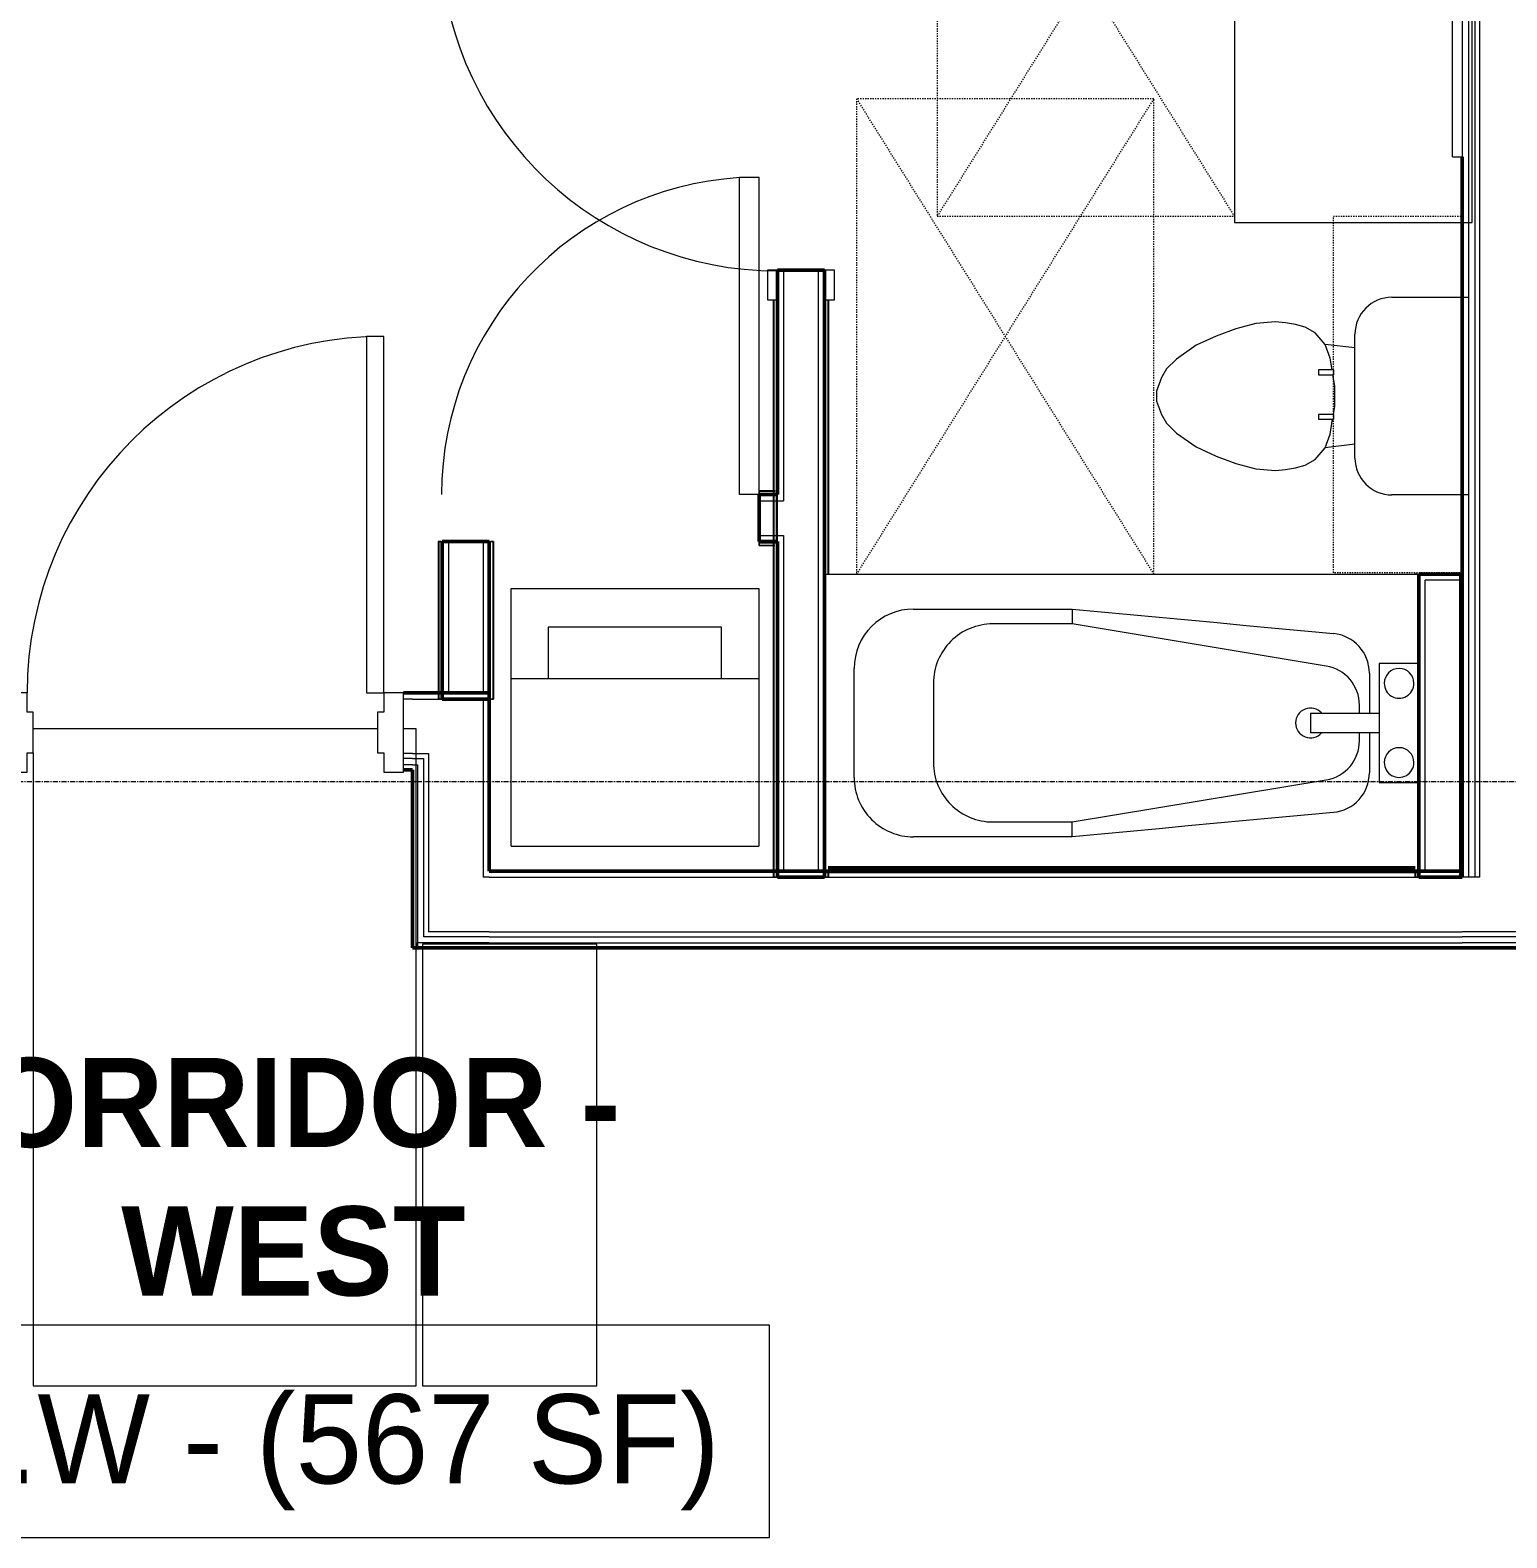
# Model space of a CAD drawing. Header units: inches. Extents: x -4235 to -464, y 9706 to 12425.
# Drawn here: x -3065.1 to -2916.1, y 10390.8 to 10543.1 of the extents above; entities that cross this region are included whole.
import ezdxf

# ---------------------------------------------------------------- set-up
doc = ezdxf.new("R2010")
doc.units = ezdxf.units.IN
doc.header["$MEASUREMENT"] = 0
doc.linetypes.add('Dash', pattern=[0.25, 0.125, -0.125])
doc.linetypes.add('Grid Line 1_2_', pattern=[0.875, 0.5, -0.125, 0.125, -0.125])
for name, color, linetype, lineweight in [('0-1', 7, 'Continuous', 5), ('0-2', 10, 'Continuous', 9), ('0-3', 7, 'Continuous', 9), ('A-AREA-IDEN', 2, 'Continuous', 9), ('A-DOOR-1', 7, 'Continuous', 9), ('A-DOOR-2', 90, 'Continuous', 20), ('A-DOOR-FRAM-1', 90, 'Continuous', 20), ('A-FLOR-1', 10, 'Continuous', 9), ('A-FLOR-2', 254, 'Continuous', 9), ('A-FLOR-3', 7, 'Continuous', 9), ('A-GENM-HDLN-1', 7, 'Dash', 9), ('A-WALL-1', 250, 'Continuous', 50), ('A-WALL-2', 50, 'Continuous', 13), ('A-WALL-3', 10, 'Continuous', 9), ('A-WALL-4', 254, 'Continuous', 9), ('A-WALL-5', 7, 'Continuous', 9), ('I-WALL-1', 250, 'Continuous', 50), ('I-WALL-2', 10, 'Continuous', 9), ('I-WALL-3', 254, 'Continuous', 9), ('P-SANR-FIXT-1', 7, 'Continuous', 9), ('P-SANR-FIXT-2', 254, 'Continuous', 9), ('P-SANR-FIXT-4', 10, 'Continuous', 9), ('Q-CASE-1', 254, 'Continuous', 9), ('Q-CASE-2', 7, 'Continuous', 9), ('Q-CASE-3', 10, 'Continuous', 9), ('Q-CASE-4', 7, 'Dash', 9), ('S-GRID-1', 1, 'Grid Line 1_2_', 9)]:
    doc.layers.add(name, color=color, linetype=linetype, lineweight=lineweight)
doc.styles.add('Century Gothic', font='ufonts.com_century-gothic.ttf', dxfattribs={"height": 9})
doc.styles.add('Century Gothic_B', font='GOTHICB.TTF', dxfattribs={"height": 9})

# ---------------------------------------------------------------- blocks, each defined once
blk = doc.blocks.new('Basic Wall _ INT - W4BØF - _5_8 GYP - 2X4 WOOD_BATT_ - 5_8 GYP_ - ___-2682878-BACKGROUND - 1ST FLOOR')
at = {"layer": 'A-WALL-3'}
for p, q in [((-2990.05, 10614.61), (-2990.11, 10614.55)), ((-2989.9, 10614.76), (-2990.05, 10614.61)), ((-2989.84, 10614.82), (-2989.9, 10614.76)), ((-2989.7, 10614.96), (-2989.72, 10614.94)), ((-2990.05, 10591.38), (-2990.05, 10591.26)), ((-2990.05, 10591.26), (-2990.05, 10591.17)), ((-2990.05, 10591.17), (-2990.05, 10591.11)), ((-2990.05, 10590.96), (-2990.05, 10590.34)), ((-2990.05, 10590.32), (-2990.05, 10586.21)), ((-2989.7, 10586.21), (-2989.7, 10590.96)), ((-2990.05, 10586.07), (-2990.05, 10586.01)), ((-2990.05, 10586.01), (-2990.05, 10585.92)), ((-2990.05, 10585.92), (-2990.05, 10585.8)), ((-2990.05, 10562.63), (-2990.05, 10562.52)), ((-2990.05, 10562.51), (-2990.05, 10562.43)), ((-2990.05, 10562.42), (-2990.05, 10562.36)), ((-2990.05, 10562.21), (-2990.05, 10557.46)), ((-2989.7, 10557.46), (-2989.7, 10562.21)), ((-2990.05, 10557.32), (-2990.05, 10557.27)), ((-2990.05, 10557.26), (-2990.05, 10557.18)), ((-2990.05, 10557.17), (-2990.05, 10557.06)), ((-2989.7, 10515.84), (-2989.7, 10518.84)), ((-2990.05, 10496.6), (-2990.05, 10496.51)), ((-2990.05, 10496.48), (-2990.05, 10496.41)), ((-2990.05, 10496.39), (-2990.05, 10496.35)), ((-2990.05, 10496.19), (-2990.05, 10491.44)), ((-2989.7, 10491.44), (-2989.7, 10496.19)), ((-2990.05, 10491.29), (-2990.05, 10491.25)), ((-2990.05, 10491.24), (-2990.05, 10491.16)), ((-2990.05, 10491.15), (-2990.05, 10491.05)), ((-2989.9, 10457.54), (-2990.11, 10457.54)), ((-2990.11, 10457.54), (-2990.05, 10457.54)), ((-2990.05, 10458.16), (-2990.05, 10457.54)), ((-2990.05, 10457.54), (-2989.9, 10457.54)), ((-2989.82, 10457.54), (-2989.9, 10457.54)), ((-2989.9, 10457.54), (-2989.84, 10457.54)), ((-2989.82, 10457.54), (-2989.82, 10457.54)), ((-2989.78, 10457.54), (-2989.82, 10457.54)), ((-2989.74, 10457.54), (-2989.78, 10457.54)), ((-2989.7, 10457.54), (-2989.74, 10457.54)), ((-2989.72, 10457.54), (-2989.7, 10457.54)), ((-2989.7, 10457.54), (-2989.7, 10458.16))]:
    blk.add_line(p, q, dxfattribs=at)
at = {"layer": 'A-WALL-4'}
for p, q in [((-2990.05, 10614.61), (-2990.05, 10591.38)), ((-2989.7, 10590.96), (-2989.7, 10614.96)), ((-2990.11, 10591.38), (-2990.11, 10591.26)), ((-2990.11, 10591.26), (-2990.11, 10591.17)), ((-2990.11, 10591.17), (-2990.11, 10591.11)), ((-2990.11, 10590.96), (-2990.11, 10590.34)), ((-2990.11, 10590.31), (-2990.11, 10586.21)), ((-2989.82, 10590.96), (-2989.82, 10590.34)), ((-2989.82, 10590.33), (-2989.82, 10586.21)), ((-2990.11, 10586.07), (-2990.11, 10586.01)), ((-2990.11, 10586.01), (-2990.11, 10585.92)), ((-2990.11, 10585.92), (-2990.11, 10585.8)), ((-2990.05, 10585.8), (-2990.05, 10562.63)), ((-2989.7, 10562.21), (-2989.7, 10586.21)), ((-2990.11, 10562.63), (-2990.11, 10562.52)), ((-2990.11, 10562.51), (-2990.11, 10562.43)), ((-2990.11, 10562.42), (-2990.11, 10562.37)), ((-2990.11, 10562.21), (-2990.11, 10557.46)), ((-2989.82, 10562.21), (-2989.82, 10561.61)), ((-2989.82, 10561.59), (-2989.82, 10558.09)), ((-2989.82, 10558.07), (-2989.82, 10557.46)), ((-2990.11, 10557.32), (-2990.11, 10557.27)), ((-2990.11, 10557.26), (-2990.11, 10557.18)), ((-2990.11, 10557.17), (-2990.11, 10557.06)), ((-2990.05, 10557.05), (-2990.05, 10555.84)), ((-2989.7, 10555.84), (-2989.7, 10557.46)), ((-2990.05, 10515.84), (-2990.05, 10496.6)), ((-2989.7, 10496.19), (-2989.7, 10515.84)), ((-2990.11, 10496.6), (-2990.11, 10496.51)), ((-2990.11, 10496.48), (-2990.11, 10496.41)), ((-2990.11, 10496.39), (-2990.11, 10496.35)), ((-2990.11, 10496.19), (-2990.11, 10491.44)), ((-2989.82, 10496.19), (-2989.82, 10491.44)), ((-2990.11, 10491.29), (-2990.11, 10491.25)), ((-2990.11, 10491.24), (-2990.11, 10491.17)), ((-2990.11, 10491.15), (-2990.11, 10491.05)), ((-2990.05, 10491.03), (-2990.05, 10458.16)), ((-2989.7, 10458.16), (-2989.7, 10491.44)), ((-2990.11, 10458.16), (-2990.11, 10457.54)), ((-2989.82, 10458.16), (-2989.82, 10457.54))]:
    blk.add_line(p, q, dxfattribs=at)
at = {"layer": 'A-WALL-5'}
for p, q in [((-2990.11, 10614.55), (-2990.11, 10591.38)), ((-2989.82, 10614.84), (-2989.82, 10590.96)), ((-2990.11, 10585.8), (-2990.11, 10562.63)), ((-2989.82, 10586.21), (-2989.82, 10562.21)), ((-2990.11, 10557.05), (-2990.11, 10555.84)), ((-2989.82, 10557.46), (-2989.82, 10555.84)), ((-2990.11, 10515.84), (-2990.11, 10496.6)), ((-2989.82, 10515.84), (-2989.82, 10496.19)), ((-2990.11, 10491.03), (-2990.11, 10458.16)), ((-2989.82, 10491.44), (-2989.82, 10458.16))]:
    blk.add_line(p, q, dxfattribs=at)
at = {"layer": 'A-WALL-5', "flags": 128}
for points in [[(-2990.11, 10614.55), (-2989.99, 10614.67), (-2989.9, 10614.76), (-2989.84, 10614.82), (-2989.82, 10614.84)], [(-2989.82, 10614.84), (-2989.82, 10614.84), (-2989.81, 10614.85), (-2989.8, 10614.86), (-2989.78, 10614.88), (-2989.76, 10614.9), (-2989.74, 10614.92)]]:
    blk.add_lwpolyline(points, dxfattribs=at)
blk = doc.blocks.new('Basic Wall _ INT - W4BØF - _5_8 GYP - 2X4 WOOD_BATT_ - 5_8 GYP_ - ___-2682877-BACKGROUND - 1ST FLOOR')
at = {"layer": 'A-WALL-3'}
for p, q in [((-2984.54, 10620.13), (-2984.6, 10620.07)), ((-2984.92, 10619.74), (-2984.95, 10619.71)), ((-2984.75, 10619.92), (-2984.81, 10619.85)), ((-2984.6, 10620.07), (-2984.74, 10619.92)), ((-2984.95, 10586.54), (-2984.95, 10591.29)), ((-2984.6, 10591.7), (-2984.6, 10591.58)), ((-2984.6, 10591.58), (-2984.6, 10591.49)), ((-2984.6, 10591.49), (-2984.6, 10591.43)), ((-2984.6, 10591.25), (-2984.6, 10586.58)), ((-2984.6, 10586.39), (-2984.6, 10586.34)), ((-2984.6, 10586.33), (-2984.6, 10586.25)), ((-2984.6, 10586.24), (-2984.6, 10586.13)), ((-2984.95, 10552.84), (-2984.95, 10555.84)), ((-2984.95, 10515.84), (-2984.95, 10518.84)), ((-2984.95, 10457.54), (-2984.95, 10458.13)), ((-2984.95, 10457.54), (-2984.92, 10457.54)), ((-2984.91, 10457.54), (-2984.95, 10457.54)), ((-2984.85, 10457.54), (-2984.91, 10457.54)), ((-2984.83, 10457.54), (-2984.85, 10457.54)), ((-2984.82, 10457.54), (-2984.83, 10457.54)), ((-2984.8, 10457.54), (-2984.82, 10457.54)), ((-2984.81, 10457.54), (-2984.75, 10457.54)), ((-2984.65, 10457.54), (-2984.8, 10457.54)), ((-2984.74, 10457.54), (-2984.6, 10457.54)), ((-2984.54, 10457.54), (-2984.65, 10457.54)), ((-2984.6, 10458.13), (-2984.6, 10457.54)), ((-2984.6, 10457.54), (-2984.54, 10457.54))]:
    blk.add_line(p, q, dxfattribs=at)
at = {"layer": 'A-WALL-4'}
for p, q in [((-2984.54, 10620.13), (-2984.54, 10620.11)), ((-2984.95, 10591.29), (-2984.95, 10619.71)), ((-2984.6, 10620.07), (-2984.6, 10591.7)), ((-2984.82, 10586.55), (-2984.82, 10591.28)), ((-2984.54, 10591.69), (-2984.54, 10591.58)), ((-2984.54, 10591.58), (-2984.54, 10591.49)), ((-2984.54, 10591.49), (-2984.54, 10591.43)), ((-2984.54, 10591.25), (-2984.54, 10586.58)), ((-2984.95, 10555.84), (-2984.95, 10586.54)), ((-2984.6, 10586.13), (-2984.6, 10555.84)), ((-2984.54, 10586.39), (-2984.54, 10586.34)), ((-2984.54, 10586.33), (-2984.54, 10586.25)), ((-2984.54, 10586.24), (-2984.54, 10586.13)), ((-2984.95, 10488.13), (-2984.95, 10515.84)), ((-2984.6, 10515.84), (-2984.6, 10488.13)), ((-2984.82, 10457.54), (-2984.82, 10458.13)), ((-2984.54, 10458.13), (-2984.54, 10457.54))]:
    blk.add_line(p, q, dxfattribs=at)
at = {"layer": 'A-WALL-5'}
for p, q in [((-2984.54, 10620.11), (-2984.54, 10591.7)), ((-2984.82, 10591.29), (-2984.82, 10619.84)), ((-2984.82, 10555.84), (-2984.82, 10586.54)), ((-2984.54, 10586.13), (-2984.54, 10555.84)), ((-2984.82, 10488.13), (-2984.82, 10515.84)), ((-2984.54, 10515.84), (-2984.54, 10488.13))]:
    blk.add_line(p, q, dxfattribs=at)
at = {"layer": 'A-WALL-5', "flags": 128}
for points in [[(-2984.82, 10619.84), (-2984.8, 10619.86), (-2984.75, 10619.92), (-2984.65, 10620.01), (-2984.54, 10620.13)], [(-2984.91, 10619.76), (-2984.88, 10619.78), (-2984.86, 10619.8), (-2984.85, 10619.82), (-2984.83, 10619.83), (-2984.83, 10619.84), (-2984.82, 10619.84)]]:
    blk.add_lwpolyline(points, dxfattribs=at)
blk = doc.blocks.new('Basic Wall _ INT - W4BØF - _5_8 GYP - 2X4 WOOD_BATT_ - 5_8 GYP_ - ___-2682880-BACKGROUND - 1ST FLOOR')
at = {"layer": 'A-WALL-3'}
blk.add_line((-3018.77, 10475.53), (-3018.77, 10476.16), dxfattribs=at)
at = {"layer": 'A-WALL-4'}
for p, q in [((-3018.75, 10491.44), (-3018.77, 10491.44)), ((-3018.77, 10476.16), (-3018.77, 10491.44)), ((-3018.57, 10491.44), (-3018.63, 10491.44)), ((-3018.42, 10491.44), (-3018.57, 10491.44)), ((-3018.36, 10491.44), (-3018.42, 10491.44)), ((-3018.42, 10491.44), (-3018.42, 10475.53)), ((-3018.77, 10475.53), (-3018.75, 10475.53)), ((-3018.63, 10475.53), (-3018.57, 10475.53)), ((-3018.57, 10475.53), (-3018.42, 10475.53)), ((-3018.42, 10475.53), (-3018.36, 10475.53))]:
    blk.add_line(p, q, dxfattribs=at)
at = {"layer": 'A-WALL-5'}
for p, q in [((-3018.77, 10491.44), (-3018.73, 10491.44)), ((-3018.73, 10491.44), (-3018.65, 10491.44)), ((-3018.65, 10475.53), (-3018.65, 10491.44)), ((-3018.65, 10491.44), (-3018.36, 10491.44)), ((-3018.36, 10491.44), (-3018.36, 10475.53)), ((-3018.73, 10475.53), (-3018.77, 10475.53)), ((-3018.65, 10475.53), (-3018.73, 10475.53)), ((-3018.36, 10475.53), (-3018.65, 10475.53))]:
    blk.add_line(p, q, dxfattribs=at)
blk = doc.blocks.new('Basic Wall _ INT - W4BØF - _5_8 GYP - 2X4 WOOD_BATT_ - 5_8 GYP_ - ___-2682879-BACKGROUND - 1ST FLOOR')
at = {"layer": 'A-WALL-3'}
for p, q in [((-3023.94, 10475.53), (-3023.87, 10475.53)), ((-3023.87, 10476.16), (-3023.87, 10475.54)), ((-3023.87, 10475.53), (-3023.81, 10475.53)), ((-3023.79, 10475.53), (-3023.73, 10475.53)), ((-3023.73, 10475.53), (-3023.66, 10475.53)), ((-3023.55, 10475.53), (-3023.52, 10475.53)), ((-3023.52, 10475.54), (-3023.52, 10476.16))]:
    blk.add_line(p, q, dxfattribs=at)
at = {"layer": 'A-WALL-4'}
for p, q in [((-3023.87, 10491.44), (-3023.94, 10491.44)), ((-3023.81, 10491.44), (-3023.87, 10491.44)), ((-3023.87, 10491.44), (-3023.87, 10476.16)), ((-3023.73, 10491.44), (-3023.79, 10491.44)), ((-3023.66, 10491.44), (-3023.73, 10491.44)), ((-3023.52, 10491.44), (-3023.55, 10491.44)), ((-3023.52, 10476.16), (-3023.52, 10491.44)), ((-3023.94, 10476.16), (-3023.94, 10475.54)), ((-3023.65, 10475.53), (-3023.94, 10475.53)), ((-3023.65, 10476.16), (-3023.65, 10475.54)), ((-3023.57, 10475.53), (-3023.65, 10475.53)), ((-3023.52, 10475.53), (-3023.57, 10475.53))]:
    blk.add_line(p, q, dxfattribs=at)
at = {"layer": 'A-WALL-5'}
for p, q in [((-3023.94, 10491.44), (-3023.65, 10491.44)), ((-3023.94, 10491.44), (-3023.94, 10476.16)), ((-3023.65, 10491.44), (-3023.65, 10476.16)), ((-3023.65, 10491.44), (-3023.57, 10491.44)), ((-3023.57, 10491.44), (-3023.52, 10491.44))]:
    blk.add_line(p, q, dxfattribs=at)
blk = doc.blocks.new('SWING - SINGLE - FLUSH - 2-10 x 6-8 - PRIVACY-3199407-BACKGROUND - 1ST FLOOR')
at = {"layer": 'A-DOOR-1'}
blk.add_arc((17, 2.37), 34.07, 93.3657, 180, dxfattribs=at)
at = {"layer": 'A-DOOR-2'}
for p, q in [((15, 2.37), (15, 36.38)), ((17, 36.38), (15, 36.38)), ((17, 2.37), (17, 36.38)), ((17, 2.37), (15, 2.37))]:
    blk.add_line(p, q, dxfattribs=at)
at = {"layer": 'A-DOOR-FRAM-1'}
for p, q in [((-17, 3.37), (-20, 3.37)), ((-20, 3.37), (-20, 2.37)), ((-17, 2.37), (-17, 3.37)), ((20, 3.37), (17, 3.37)), ((17, 3.37), (17, 2.37)), ((20, 2.37), (20, 3.37)), ((-20, 2.37), (-17, 2.37)), ((17, 2.37), (20, 2.37)), ((-17, -2.38), (-20, -2.38)), ((-20, -2.38), (-20, -3.38)), ((-17, -3.38), (-17, -2.38)), ((20, -2.38), (17, -2.38)), ((17, -2.38), (17, -3.38)), ((20, -3.38), (20, -2.38)), ((-20, -3.38), (-17, -3.38)), ((17, -3.38), (20, -3.38))]:
    blk.add_line(p, q, dxfattribs=at)
blk = doc.blocks.new('Basic Wall _ INT - W4BØF - _5_8 GYP - 2X4 WOOD_BATT_ - 5_8 GYP_ - ___-2682882-BACKGROUND - 1ST FLOOR')
at = {"layer": 'A-WALL-3'}
for p, q in [((-2990.11, 10491.09), (-2989.94, 10491.09)), ((-2989.7, 10491.42), (-2989.7, 10491.44)), ((-2989.7, 10491.38), (-2989.7, 10491.34)), ((-2989.7, 10491.34), (-2989.7, 10491.33)), ((-2989.7, 10491.33), (-2989.7, 10491.32)), ((-2989.7, 10491.32), (-2989.7, 10491.31)), ((-2989.7, 10491.31), (-2989.7, 10491.29)), ((-2989.7, 10491.24), (-2989.7, 10491.3)), ((-2989.7, 10491.29), (-2989.7, 10491.24)), ((-2989.7, 10491.24), (-2989.7, 10491.03)), ((-2989.7, 10491.09), (-2989.7, 10491.23)), ((-2989.7, 10491.03), (-2989.7, 10491.09))]:
    blk.add_line(p, q, dxfattribs=at)
at = {"layer": 'A-WALL-4'}
for p, q in [((-2991.52, 10491.44), (-2991.52, 10491.42)), ((-2989.7, 10491.44), (-2991.52, 10491.44)), ((-2991.52, 10491.3), (-2991.52, 10491.24)), ((-2991.52, 10491.23), (-2991.52, 10491.09)), ((-2991.52, 10491.09), (-2991.52, 10491.03)), ((-2991.52, 10491.09), (-2990.11, 10491.09)), ((-2990.11, 10491.03), (-2989.94, 10491.03)), ((-2989.7, 10491.44), (-2989.7, 10491.4)), ((-2989.7, 10491.4), (-2989.7, 10491.38))]:
    blk.add_line(p, q, dxfattribs=at)
at = {"layer": 'A-WALL-5'}
for p, q in [((-2991.52, 10491.4), (-2991.52, 10491.44)), ((-2991.52, 10491.31), (-2991.52, 10491.4)), ((-2991.52, 10491.31), (-2989.7, 10491.31)), ((-2991.52, 10491.03), (-2991.52, 10491.31)), ((-2991.52, 10491.03), (-2990.11, 10491.03))]:
    blk.add_line(p, q, dxfattribs=at)
blk = doc.blocks.new('Basic Wall _ INT - W4BØF - _5_8 GYP - 2X4 WOOD_BATT_ - 5_8 GYP_ - ___-2682881-BACKGROUND - 1ST FLOOR')
at = {"layer": 'A-WALL-3'}
for p, q in [((-2990.11, 10496.54), (-2990.04, 10496.54)), ((-2989.99, 10496.54), (-2989.93, 10496.54)), ((-2989.7, 10496.54), (-2989.7, 10496.6)), ((-2989.7, 10496.6), (-2989.7, 10496.39)), ((-2989.7, 10496.4), (-2989.7, 10496.54)), ((-2989.7, 10496.33), (-2989.7, 10496.39)), ((-2989.7, 10496.39), (-2989.7, 10496.33)), ((-2989.7, 10496.33), (-2989.7, 10496.31)), ((-2989.7, 10496.31), (-2989.7, 10496.29)), ((-2989.7, 10496.31), (-2989.7, 10496.31)), ((-2989.7, 10496.29), (-2989.7, 10496.25)), ((-2989.7, 10496.19), (-2989.7, 10496.21))]:
    blk.add_line(p, q, dxfattribs=at)
at = {"layer": 'A-WALL-4'}
for p, q in [((-2991.52, 10496.6), (-2991.52, 10496.54)), ((-2991.52, 10496.54), (-2991.52, 10496.4)), ((-2991.52, 10496.54), (-2990.11, 10496.54)), ((-2991.52, 10496.39), (-2991.52, 10496.33)), ((-2991.52, 10496.21), (-2991.52, 10496.19)), ((-2989.7, 10496.19), (-2991.52, 10496.19)), ((-2990.11, 10496.6), (-2990.04, 10496.6)), ((-2989.99, 10496.6), (-2989.93, 10496.6)), ((-2989.7, 10496.25), (-2989.7, 10496.23)), ((-2989.7, 10496.23), (-2989.7, 10496.19))]:
    blk.add_line(p, q, dxfattribs=at)
at = {"layer": 'A-WALL-5'}
for p, q in [((-2991.52, 10496.31), (-2991.52, 10496.6)), ((-2991.52, 10496.6), (-2990.11, 10496.6)), ((-2989.7, 10496.31), (-2991.52, 10496.31)), ((-2991.52, 10496.23), (-2991.52, 10496.31)), ((-2991.52, 10496.19), (-2991.52, 10496.23))]:
    blk.add_line(p, q, dxfattribs=at)
blk = doc.blocks.new('Stacked Washer and Dryer - 26_x25_ - Private-1372850-BACKGROUND - 1ST FLOOR')
at = {"layer": 'P-SANR-FIXT-1'}
for p, q in [((0, 12.5), (26, 12.5)), ((0, 12.5), (0, -12.5)), ((16.90625, -12.5), (16.90625, 12.5)), ((26, 12.5), (26, -12.5)), ((22.09375, 8.75), (16.90625, 8.75)), ((22.09375, -8.75), (22.09375, 8.75)), ((16.90625, -8.75), (22.09375, -8.75)), ((26, -12.5), (0, -12.5))]:
    blk.add_line(p, q, dxfattribs=at)
blk = doc.blocks.new('SWING - SINGLE - FLUSH - 32_ x 80_ - OFFSET PIVOT DOOR AT WASHER_DRYER-3240189-BACKGROUND - 1ST FLOOR')
at = {"layer": 'A-DOOR-1'}
blk.add_arc((16, 2.37), 32.07, 93.5759, 180, dxfattribs=at)
at = {"layer": 'A-DOOR-2'}
for p, q in [((14, 2.37), (14, 34.38)), ((16, 34.38), (14, 34.38)), ((16, 2.37), (16, 34.38)), ((16, 2.37), (14, 2.37))]:
    blk.add_line(p, q, dxfattribs=at)
blk = doc.blocks.new('Toilet-Domestic-3D - Toilet-Domestic-3D-V108-BACKGROUND - 1ST FLOOR')
at = {"layer": 'P-SANR-FIXT-1'}
for p, q in [((-9.98, 11.75), (-9.98, 18.85)), ((9.98, 18.85), (9.98, 11.75)), ((6.25, 8.02), (-6.25, 8.02)), ((-4.86, 8.02), (-5.21, 5)), ((4.86, 8.02), (5.21, 5)), ((-5.21, 5), (-6.4, 4)), ((-3.84, 5.5), (-5.21, 5)), ((-2.65, 5.71), (-3.84, 5.5)), ((-1, 6), (-2.16, 5.8)), ((1, 6), (-1, 6)), ((1.85, 5.85), (1, 6)), ((3.84, 5.5), (2.34, 5.76)), ((5.21, 5), (3.84, 5.5)), ((6.4, 4), (5.21, 5)), ((-6.4, 4), (-6.97, 3)), ((6.97, 3), (6.4, 4)), ((-7.24, 2), (-7.41, 1)), ((-6.97, 3), (-7.24, 2)), ((7.24, 2), (6.97, 3)), ((7.41, 1), (7.24, 2)), ((-7.41, 1), (-7.5, 0)), ((7.5, 0), (7.41, 1)), ((-7.5, 0), (-7.33, -1.99)), ((7.33, -1.99), (7.5, 0)), ((-7.33, -1.99), (-6.79, -4)), ((6.79, -4), (7.33, -1.99)), ((-6.79, -4), (-6.06, -6)), ((6.06, -6), (6.79, -4)), ((-6.06, -6), (-5.13, -8)), ((5.13, -8), (6.06, -6)), ((-5.13, -8), (-3.74, -10)), ((3.74, -10), (5.13, -8)), ((-3.74, -10), (-2.74, -11)), ((2.74, -11), (3.74, -10)), ((-2.74, -11), (-1.87, -11.5)), ((-1.87, -11.5), (-0.5, -12)), ((-0.5, -12), (0.5, -12)), ((0.5, -12), (1.87, -11.5)), ((1.87, -11.5), (2.74, -11))]:
    blk.add_line(p, q, dxfattribs=at)
for centre, start, end in [((-6.25, 11.75), 180, 270), ((6.25, 11.75), 270, 360)]:
    blk.add_arc(centre, 3.73, start, end, dxfattribs=at)
at = {"layer": 'P-SANR-FIXT-2'}
for p, q in [((-9.98, 18.85), (-9.98, 19.48)), ((9.98, 19.48), (9.98, 18.85))]:
    blk.add_line(p, q, dxfattribs=at)
at = {"layer": 'P-SANR-FIXT-4'}
blk.add_line((-9.98, 19.48), (9.98, 19.48), dxfattribs=at)
blk = doc.blocks.new('Bath Vanity - Bath Vanity 60_-3150019-BACKGROUND - 1ST FLOOR')
at = {"layer": 'Q-CASE-1'}
for p, q in [((-29.26, 1), (-29.26, 0)), ((30.74, 0), (30.74, 1)), ((-29.26, 0), (30.74, 0))]:
    blk.add_line(p, q, dxfattribs=at)
at = {"layer": 'Q-CASE-2'}
for p, q in [((30.74, 24), (-29.26, 24)), ((-29.26, 24), (-29.26, 1)), ((30.74, 1), (30.74, 24))]:
    blk.add_line(p, q, dxfattribs=at)
blk = doc.blocks.new('Bath Tub - Maestro - 60_x30_-1352617-BACKGROUND - 1ST FLOOR')
at = {"layer": 'P-SANR-FIXT-1'}
for p, q in [((35, 26.5), (51, 26.5)), ((35, 26.5), (35, 25)), ((35, 25), (9.35, 20.74)), ((43, 25), (35, 25)), ((4, 21), (0.37, 21)), ((4, 16), (4, 21)), ((5, 16), (5, 20.04)), ((57, 20.5), (57, 9.5)), ((49, 11), (49, 19)), ((6, 16.8), (6, 16)), ((4, 14), (4, 16)), ((4, 16), (10.94, 16)), ((10.94, 14), (10.94, 16)), ((4, 9), (4, 14)), ((10.94, 14), (4, 14)), ((5, 9.96), (5, 14)), ((6, 14), (6, 13.2)), ((9.35, 9.26), (35, 5)), ((0.37, 9), (4, 9)), ((35, 3.5), (35, 5)), ((35, 5), (43, 5)), ((51, 3.5), (35, 3.5)), ((0.37, 0), (59.62, 0))]:
    blk.add_line(p, q, dxfattribs=at)
at = {"layer": 'P-SANR-FIXT-1', "flags": 128}
for points in [[(8.63, 24.03), (11.56, 24.3), (14.49, 24.58), (17.42, 24.85), (20.35, 25.13), (23.28, 25.4), (26.21, 25.68), (29.14, 25.95), (32.07, 26.23), (35, 26.5)], [(35, 3.5), (32.07, 3.77), (29.14, 4.05), (26.21, 4.32), (23.28, 4.6), (20.35, 4.87), (17.42, 5.15), (14.49, 5.42), (11.56, 5.7), (8.63, 5.97)]]:
    blk.add_lwpolyline(points, dxfattribs=at)
at = {"layer": 'P-SANR-FIXT-1'}
for centre, radius, start, end in [((51, 20.5), 6, 360, 90), ((43, 19), 6, 360, 90), ((9, 20.04), 4, 95.3558, 180), ((2, 19), 1.5, 360, 180), ((10, 16.8), 4, 99.4223, 180), ((2, 19), 1.5, 180, 360), ((10.94, 15), 1.5, 360, 137.9289), ((10.94, 15), 1.5, 222.0711, 360), ((2, 11), 1.5, 360, 180), ((10, 13.2), 4, 180, 260.5777), ((2, 11), 1.5, 180, 360), ((43, 11), 6, 270, 0), ((9, 9.96), 4, 180, 264.6442), ((51, 9.5), 6, 270, 360)]:
    blk.add_arc(centre, radius, start, end, dxfattribs=at)
at = {"layer": 'P-SANR-FIXT-2'}
for p, q in [((0.37, 21), (0, 21)), ((0, 9), (0.37, 9)), ((0, 0), (0.37, 0)), ((59.62, 0), (60, 0))]:
    blk.add_line(p, q, dxfattribs=at)
at = {"layer": 'P-SANR-FIXT-4'}
for p, q in [((60, 30), (0, 30)), ((0, 29.97), (0, 21)), ((60, 0), (60, 29.97)), ((0, 21), (0, 9)), ((0, 21), (0, 9)), ((0, 9), (0, 0))]:
    blk.add_line(p, q, dxfattribs=at)
blk = doc.blocks.new('ADA Clearances - 30_x48_-V7-BACKGROUND - 1ST FLOOR')
at = {"layer": 'A-GENM-HDLN-1'}
for p, q in [((15, -24), (-15, 24)), ((-15, -24), (15, 24)), ((15, 24), (-15, 24)), ((-15, 24), (-15, -24)), ((15, -24), (15, 24)), ((-15, -24), (15, -24))]:
    blk.add_line(p, q, dxfattribs=at)
blk = doc.blocks.new('ADA Clearances - 30_x48_-V109-BACKGROUND - 1ST FLOOR')
at = {"layer": 'A-GENM-HDLN-1'}
for p, q in [((15, -24), (-15, 24)), ((-15, -24), (15, 24)), ((15, 24), (-15, 24)), ((15, -24), (15, 24)), ((-15, -24), (15, -24))]:
    blk.add_line(p, q, dxfattribs=at)
blk = doc.blocks.new('BATHROOM MIRROR - BATHROOM MIRROR 48_-3123886-BACKGROUND - 1ST FLOOR')
at = {"layer": 'Q-CASE-2'}
for p, q in [((-23.26, -23), (24.74, -23)), ((-23.26, -23), (-23.26, -24)), ((24.74, -24), (-23.26, -24)), ((24.74, -24), (24.74, -23))]:
    blk.add_line(p, q, dxfattribs=at)
at = {"layer": 'Q-CASE-3'}
blk.add_line((21.74, -24), (-20.26, -24), dxfattribs=at)
blk = doc.blocks.new('300 Series Wall Hung Cabinet_326 - 36_-2909953-BACKGROUND - 1ST FLOOR')
at = {"layer": 'Q-CASE-2'}
for p, q in [((-2.01, 14.69), (-2.5, 14.69)), ((-2.5, 14.69), (-2.5, 13.19)), ((-2.01, 13.19), (-2.01, 14.69)), ((2.49, 14.69), (2, 14.69)), ((2, 14.69), (2, 13.19)), ((2.49, 13.19), (2.49, 14.69)), ((-2.01, 13.19), (-2.5, 13.19)), ((2.49, 13.19), (2, 13.19))]:
    blk.add_line(p, q, dxfattribs=at)
at = {"layer": 'Q-CASE-4'}
for p, q in [((-18, 0.19), (-18, 13.19)), ((-18, 13.19), (18, 13.19)), ((18, 13.19), (18, 0.19)), ((18, 0.19), (-18, 0.19))]:
    blk.add_line(p, q, dxfattribs=at)
blk = doc.blocks.new('Basic Wall _ INT - W4FØF - INT - _5_8 GYP - 2X4 WOOD_BATT__ - ___-3084600-BACKGROUND - 1ST FLOOR')
at = {"layer": 'A-WALL-3'}
for p, q in [((-2925.15, 10457.54), (-2925.36, 10457.54)), ((-2925.36, 10457.54), (-2925.3, 10457.54)), ((-2925.3, 10458.13), (-2925.3, 10457.54)), ((-2925.3, 10457.54), (-2925.15, 10457.54)), ((-2925.07, 10457.54), (-2925.15, 10457.54)), ((-2925.15, 10457.54), (-2925.09, 10457.54)), ((-2925.07, 10457.54), (-2925.07, 10457.54)), ((-2925.01, 10457.54), (-2925.07, 10457.54)), ((-2924.99, 10457.54), (-2925.01, 10457.54)), ((-2924.95, 10457.54), (-2924.99, 10457.54)), ((-2924.97, 10457.54), (-2924.95, 10457.54)), ((-2924.95, 10457.54), (-2924.95, 10458.13))]:
    blk.add_line(p, q, dxfattribs=at)
at = {"layer": 'A-WALL-4'}
for p, q in [((-2925.3, 10488.16), (-2925.36, 10488.16)), ((-2925.15, 10488.16), (-2925.3, 10488.16)), ((-2925.09, 10488.16), (-2925.15, 10488.16)), ((-2924.95, 10488.16), (-2924.97, 10488.16)), ((-2925.36, 10458.13), (-2925.36, 10457.54)), ((-2925.07, 10458.13), (-2925.07, 10457.54))]:
    blk.add_line(p, q, dxfattribs=at)
at = {"layer": 'A-WALL-5'}
for p, q in [((-2925.36, 10488.16), (-2925.07, 10488.16)), ((-2925.07, 10488.16), (-2924.99, 10488.16)), ((-2924.99, 10488.16), (-2924.95, 10488.16))]:
    blk.add_line(p, q, dxfattribs=at)
blk = doc.blocks.new('CTR - 1st Phase - Unit Layouts_rvt-1-BACKGROUND - 1ST FLOOR')
at = {"layer": 'A-WALL-1'}
for p, q in [((-2984.95, 10518.84), (-2989.7, 10518.84)), ((-2989.7, 10518.84), (-2989.7, 10496.19)), ((-2984.95, 10457.54), (-2984.95, 10518.84)), ((-2989.7, 10496.19), (-2991.52, 10496.19)), ((-2991.52, 10496.19), (-2991.52, 10491.44)), ((-3018.77, 10491.44), (-3023.52, 10491.44)), ((-3023.52, 10491.44), (-3023.52, 10475.53)), ((-3018.77, 10475.53), (-3018.77, 10491.44)), ((-2991.52, 10491.44), (-2989.7, 10491.44)), ((-2989.7, 10491.44), (-2989.7, 10457.54)), ((-2924.95, 10488.16), (-2924.95, 10457.54)), ((-2924.32, 10488.16), (-2924.95, 10488.16)), ((-2920.82, 10488.16), (-2924.32, 10488.16)), ((-2920.57, 10488.16), (-2920.82, 10488.16)), ((-2920.57, 10457.54), (-2920.57, 10488.16)), ((-3023.52, 10475.53), (-3022.9, 10475.53)), ((-3022.9, 10475.53), (-3019.4, 10475.53)), ((-3019.4, 10475.53), (-3018.77, 10475.53)), ((-2989.7, 10457.54), (-2989.07, 10457.54)), ((-2989.07, 10457.54), (-2985.57, 10457.54)), ((-2985.57, 10457.54), (-2984.95, 10457.54)), ((-2984.95, 10458.51), (-2984.95, 10458.13)), ((-2984.95, 10458.13), (-2924.95, 10458.13)), ((-2925.32, 10458.51), (-2984.57, 10458.51)), ((-2924.95, 10458.13), (-2924.95, 10458.51)), ((-2924.95, 10457.54), (-2924.32, 10457.54)), ((-2924.32, 10457.54), (-2920.82, 10457.54)), ((-2920.82, 10457.54), (-2920.57, 10457.54))]:
    blk.add_line(p, q, dxfattribs=at)
at = {"layer": 'A-WALL-2'}
for p, q in [((-2989.07, 10518.84), (-2989.07, 10495.56)), ((-2985.57, 10518.84), (-2985.57, 10458.16)), ((-2991.52, 10495.56), (-2989.7, 10495.56)), ((-2989.7, 10495.56), (-2989.07, 10495.56)), ((-3022.9, 10491.44), (-3022.9, 10476.16)), ((-3019.4, 10491.44), (-3019.4, 10476.16)), ((-2991.52, 10492.06), (-2989.7, 10492.06)), ((-2989.7, 10492.06), (-2989.07, 10492.06)), ((-2989.07, 10492.06), (-2989.07, 10458.16)), ((-2920.82, 10488.16), (-2920.82, 10487.54)), ((-2920.82, 10487.54), (-2920.82, 10488.16)), ((-2924.32, 10458.16), (-2924.32, 10487.54)), ((-2920.82, 10487.54), (-2924.32, 10487.54)), ((-2920.82, 10458.16), (-2920.82, 10487.54)), ((-3022.9, 10476.16), (-3019.4, 10476.16)), ((-2985.57, 10458.16), (-2989.07, 10458.16)), ((-2924.32, 10458.16), (-2920.82, 10458.16)), ((-2920.82, 10458.16), (-2920.82, 10457.54)), ((-2920.82, 10457.54), (-2920.82, 10458.16))]:
    blk.add_line(p, q, dxfattribs=at)
at = {"layer": 'A-WALL-3'}
for p, q in [((-2989.7, 10518.84), (-2989.7, 10515.84)), ((-2984.95, 10515.84), (-2984.95, 10518.84)), ((-2989.7, 10515.84), (-2989.7, 10496.6)), ((-2984.95, 10488.13), (-2984.95, 10515.84)), ((-2990.11, 10496.19), (-2991.52, 10496.19)), ((-2989.93, 10496.19), (-2990.11, 10496.19)), ((-2989.7, 10496.6), (-2989.7, 10496.33)), ((-3023.52, 10491.44), (-3023.52, 10476.16)), ((-3018.77, 10476.16), (-3018.77, 10491.44)), ((-2991.52, 10491.44), (-2990.11, 10491.44)), ((-2990.11, 10491.44), (-2989.94, 10491.44)), ((-2989.7, 10491.29), (-2989.7, 10491.03)), ((-2989.7, 10491.03), (-2989.7, 10458.16)), ((-2920.57, 10458.16), (-2920.57, 10488.16)), ((-3023.52, 10476.16), (-3023.52, 10475.54)), ((-3019.41, 10475.53), (-3023.52, 10475.53)), ((-3018.77, 10475.53), (-3019.4, 10475.53)), ((-3018.77, 10475.53), (-3018.77, 10476.16)), ((-2989.7, 10458.16), (-2989.7, 10457.54)), ((-2984.95, 10457.54), (-2989.7, 10457.54)), ((-2984.95, 10458.16), (-2984.95, 10458.51)), ((-2984.95, 10457.54), (-2984.95, 10458.13)), ((-2984.95, 10458.13), (-2924.95, 10458.13)), ((-2924.95, 10458.51), (-2924.95, 10458.16)), ((-2924.95, 10458.13), (-2924.95, 10457.54)), ((-2920.57, 10457.54), (-2924.95, 10457.54)), ((-2920.57, 10457.54), (-2920.57, 10458.16))]:
    blk.add_line(p, q, dxfattribs=at)
at = {"layer": 'A-WALL-4'}
for p, q in [((-2989.7, 10518.84), (-2984.95, 10518.84)), ((-2991.52, 10491.44), (-2991.52, 10496.19)), ((-3023.52, 10491.44), (-3018.77, 10491.44)), ((-2924.95, 10488.16), (-2920.57, 10488.16)), ((-2925.32, 10458.51), (-2984.57, 10458.51))]:
    blk.add_line(p, q, dxfattribs=at)
at = {"layer": '0-2'}
for name, p in [('Basic Wall _ INT - W4BØF - _5_8 GYP - 2X4 WOOD_BATT_ - 5_8 GYP_ - ___-2682877-BACKGROUND - 1ST FLOOR', (0, 0)), ('Basic Wall _ INT - W4BØF - _5_8 GYP - 2X4 WOOD_BATT_ - 5_8 GYP_ - ___-2682878-BACKGROUND - 1ST FLOOR', (0, 0)), ('SWING - SINGLE - FLUSH - 32_ x 80_ - OFFSET PIVOT DOOR AT WASHER_DRYER-3240189-BACKGROUND - 1ST FLOOR', (-3007.52, 10493.81)), ('Basic Wall _ INT - W4BØF - _5_8 GYP - 2X4 WOOD_BATT_ - 5_8 GYP_ - ___-2682881-BACKGROUND - 1ST FLOOR', (0, 0)), ('Basic Wall _ INT - W4BØF - _5_8 GYP - 2X4 WOOD_BATT_ - 5_8 GYP_ - ___-2682879-BACKGROUND - 1ST FLOOR', (0, 0)), ('Basic Wall _ INT - W4BØF - _5_8 GYP - 2X4 WOOD_BATT_ - 5_8 GYP_ - ___-2682880-BACKGROUND - 1ST FLOOR', (0, 0)), ('Basic Wall _ INT - W4BØF - _5_8 GYP - 2X4 WOOD_BATT_ - 5_8 GYP_ - ___-2682882-BACKGROUND - 1ST FLOOR', (0, 0)), ('Basic Wall _ INT - W4FØF - INT - _5_8 GYP - 2X4 WOOD_BATT__ - ___-3084600-BACKGROUND - 1ST FLOOR', (0, 0))]:
    blk.add_blockref(name, p, dxfattribs=at)
for name, p, rotation in [('Bath Vanity - Bath Vanity 60_-3150019-BACKGROUND - 1ST FLOOR', (-2919.57, 10552.93), 90.00000000017424), ('BATHROOM MIRROR - BATHROOM MIRROR 48_-3123886-BACKGROUND - 1ST FLOOR', (-2944.57, 10553.55), 90.00000000009632), ('ADA Clearances - 30_x48_-V109-BACKGROUND - 1ST FLOOR', (-2958.57, 10548.29), 180), ('SWING - SINGLE - FLUSH - 2-10 x 6-8 - PRIVACY-3199407-BACKGROUND - 1ST FLOOR', (-2987.32, 10535.84), 89.99999999999994), ('ADA Clearances - 30_x48_-V7-BACKGROUND - 1ST FLOOR', (-2966.71, 10512.16), 180), ('300 Series Wall Hung Cabinet_326 - 36_-2909953-BACKGROUND - 1ST FLOOR', (-2920.39, 10506.29), 89.99999999999636), ('Toilet-Domestic-3D - Toilet-Domestic-3D-V108-BACKGROUND - 1ST FLOOR', (-2939.42, 10506.13), 270.0000000000975), ('Bath Tub - Maestro - 60_x30_-1352617-BACKGROUND - 1ST FLOOR', (-2924.95, 10488.13), 180), ('Stacked Washer and Dryer - 26_x25_ - Private-1372850-BACKGROUND - 1ST FLOOR', (-3004.07, 10460.69), 89.99999999999686)]:
    blk.add_blockref(name, p, dxfattribs=dict(at, rotation=rotation))
blk = doc.blocks.new('HOLLOW METAL - UNIT DOOR-2191979-BACKGROUND - 1ST FLOOR')
at = {"layer": 'A-DOOR-1'}
blk.add_arc((18, 4.125), 36, 90, 180, dxfattribs=at)
at = {"layer": 'A-DOOR-2'}
for p, q in [((18, 40.125), (16.25, 40.125)), ((16.25, 40.125), (16.25, 4.125)), ((18, 4.125), (18, 40.125)), ((16.25, 4.125), (18, 4.125))]:
    blk.add_line(p, q, dxfattribs=at)
at = {"layer": 'A-DOOR-FRAM-1'}
for p, q in [((-18, 4.125), (-20, 4.125)), ((-20, 4.125), (-20, -3.875)), ((-18, 2.1875), (-18, 4.125)), ((18, 4.125), (18, 2.1875)), ((20, 4.125), (18, 4.125)), ((20, -3.875), (20, 4.125)), ((-17.375, 2.1875), (-18, 2.1875)), ((-17.375, -1.9375), (-17.375, 2.1875)), ((18, 2.1875), (17.375, 2.1875)), ((17.375, 2.1875), (17.375, -1.9375)), ((-18, -3.875), (-18, -1.9375)), ((-18, -1.9375), (-17.375, -1.9375)), ((17.375, -1.9375), (18, -1.9375)), ((18, -1.9375), (18, -3.875)), ((-20, -3.875), (-18, -3.875)), ((18, -3.875), (20, -3.875))]:
    blk.add_line(p, q, dxfattribs=at)
blk = doc.blocks.new('CTR - 1st Phase - Common Walls_rvt-1-BACKGROUND - 1ST FLOOR')
at = {"layer": 'A-FLOR-1'}
for p, q in [((-3026.15, 10450.41), (-3026.15, 10450.79)), ((-3007.91, 10450.79), (-3025.52, 10450.79)), ((-3025.52, 10450.79), (-3025.52, 10450.41)), ((-3007.91, 10450.41), (-3007.91, 10450.79))]:
    blk.add_line(p, q, dxfattribs=at)
at = {"layer": 'A-FLOR-2'}
for p, q in [((-3026.15, 10472.54), (-3027.42, 10472.54)), ((-3026.15, 10450.79), (-3026.15, 10472.54)), ((-3026.15, 10450.16), (-3026.15, 10450.41)), ((-3025.52, 10450.41), (-3025.52, 10450.16)), ((-3007.91, 10450.16), (-3007.91, 10450.41))]:
    blk.add_line(p, q, dxfattribs=at)
at = {"layer": 'A-FLOR-3'}
for p, q in [((-3030.05, 10472.54), (-3064.8, 10472.54)), ((-3064.8, 10470.1), (-3064.8, 10406.19)), ((-3026.15, 10406.19), (-3026.15, 10450.16)), ((-3025.52, 10450.16), (-3025.52, 10406.19)), ((-3007.91, 10406.19), (-3007.91, 10450.16)), ((-3064.8, 10406.19), (-3026.15, 10406.19)), ((-3025.52, 10406.19), (-3007.91, 10406.19))]:
    blk.add_line(p, q, dxfattribs=at)
at = {"layer": 'A-WALL-2'}
for p, q in [((-2919.95, 10813.49), (-2919.95, 10457.54)), ((-2919.32, 10813.49), (-2919.32, 10457.54)), ((-2918.82, 10813.49), (-2918.82, 10457.54)), ((-3026.52, 10475.54), (-3027.42, 10475.54)), ((-3026.52, 10475.54), (-3024.9, 10475.54)), ((-3024.9, 10475.54), (-3019.4, 10475.54)), ((-3019.4, 10475.54), (-3019.4, 10457.54)), ((-3026.52, 10470.04), (-3027.42, 10470.04)), ((-3026.52, 10469.54), (-3027.42, 10469.54)), ((-3026.52, 10470.04), (-3025.4, 10470.04)), ((-3026.52, 10469.54), (-3026.02, 10469.54)), ((-3026.02, 10469.54), (-3025.4, 10469.54)), ((-3025.4, 10470.04), (-3024.9, 10470.04)), ((-3025.4, 10469.54), (-3025.4, 10451.54)), ((-3024.9, 10470.04), (-3024.9, 10452.04)), ((-3026.52, 10468.91), (-3027.42, 10468.91)), ((-3026.52, 10468.91), (-3026.02, 10468.91)), ((-3026.02, 10468.91), (-3026.02, 10450.91)), ((-3018.77, 10457.54), (-3019.4, 10457.54)), ((-3018.77, 10457.54), (-2920.57, 10457.54)), ((-2919.95, 10457.54), (-2920.57, 10457.54)), ((-2919.32, 10457.54), (-2919.95, 10457.54)), ((-2918.82, 10457.54), (-2919.32, 10457.54)), ((-3024.9, 10451.54), (-3025.4, 10451.54)), ((-3019.4, 10452.04), (-3024.9, 10452.04)), ((-3018.77, 10451.54), (-3024.9, 10451.54)), ((-3018.77, 10452.04), (-3019.4, 10452.04)), ((-3018.77, 10452.04), (-2920.57, 10452.04)), ((-3018.77, 10451.54), (-2920.57, 10451.54)), ((-2918.82, 10452.04), (-2920.57, 10452.04)), ((-2913.32, 10451.54), (-2920.57, 10451.54)), ((-2913.32, 10452.04), (-2918.82, 10452.04)), ((-3025.4, 10450.91), (-3026.02, 10450.91)), ((-3026.02, 10450.41), (-3026.02, 10450.91)), ((-3026.02, 10450.91), (-3026.02, 10450.41)), ((-3018.77, 10450.91), (-3025.4, 10450.91)), ((-3018.77, 10450.91), (-2920.57, 10450.91)), ((-2913.32, 10450.91), (-2920.57, 10450.91))]:
    blk.add_line(p, q, dxfattribs=at)
at = {"layer": 'I-WALL-1'}
for p, q in [((-2920.57, 10530.29), (-2920.57, 10458.16)), ((-3026.52, 10476.16), (-3027.42, 10476.16)), ((-3019.4, 10476.16), (-3026.52, 10476.16)), ((-3018.77, 10476.16), (-3019.4, 10476.16)), ((-3018.77, 10458.16), (-3018.77, 10476.16)), ((-3027.42, 10468.41), (-3026.52, 10468.41)), ((-3026.52, 10468.41), (-3026.52, 10450.41)), ((-2920.57, 10458.16), (-3018.77, 10458.16)), ((-3026.52, 10450.41), (-3026.02, 10450.41)), ((-3026.02, 10450.41), (-3018.77, 10450.41)), ((-3018.77, 10450.41), (-2920.57, 10450.41)), ((-2920.57, 10450.41), (-2912.07, 10450.41))]:
    blk.add_line(p, q, dxfattribs=at)
at = {"layer": 'I-WALL-2'}
for p, q in [((-2920.57, 10488.16), (-2920.57, 10458.16)), ((-3023.93, 10476.16), (-3023.82, 10476.16)), ((-3023.79, 10476.16), (-3023.73, 10476.16)), ((-3023.72, 10476.16), (-3023.67, 10476.16)), ((-3023.52, 10476.16), (-3022.9, 10476.16)), ((-3022.9, 10476.16), (-3019.4, 10476.16)), ((-3019.4, 10476.16), (-3018.77, 10476.16)), ((-3018.77, 10475.53), (-3018.77, 10476.16)), ((-2989.99, 10458.16), (-2990.11, 10458.16)), ((-2989.9, 10458.16), (-2989.99, 10458.16)), ((-2989.84, 10458.16), (-2989.9, 10458.16)), ((-2989.07, 10458.16), (-2989.7, 10458.16)), ((-2985.57, 10458.16), (-2989.07, 10458.16)), ((-2984.95, 10458.16), (-2985.57, 10458.16)), ((-2924.32, 10458.16), (-2924.95, 10458.16)), ((-2920.82, 10458.16), (-2924.32, 10458.16)), ((-2920.57, 10458.16), (-2920.82, 10458.16)), ((-3025.52, 10450.41), (-3026.15, 10450.41))]:
    blk.add_line(p, q, dxfattribs=at)
at = {"layer": 'I-WALL-3'}
for p, q in [((-2920.57, 10523.66), (-2920.57, 10516.11)), ((-2920.57, 10496.15), (-2920.57, 10488.16)), ((-3026.52, 10476.16), (-3027.42, 10476.16)), ((-3026.52, 10476.16), (-3023.93, 10476.16)), ((-3018.77, 10458.16), (-3018.77, 10475.53)), ((-2990.11, 10458.16), (-3018.77, 10458.16)), ((-3007.91, 10450.41), (-2920.57, 10450.41)), ((-2912.07, 10450.41), (-2920.57, 10450.41))]:
    blk.add_line(p, q, dxfattribs=at)
at = {"layer": '0-3'}
blk.add_blockref('HOLLOW METAL - UNIT DOOR-2191979-BACKGROUND - 1ST FLOOR', (-3047.42, 10472.04), dxfattribs=at)

msp = doc.modelspace()

# ---------------------------------------------------------------- linework, layer by layer
at = {"layer": 'A-AREA-IDEN', "flags": 128}
msp.add_lwpolyline([(-3090.8, 10412.34), (-2990.54, 10412.34), (-2990.54, 10390.84), (-3090.8, 10390.84)], close=True, dxfattribs=at)
at = {"layer": 'S-GRID-1'}
msp.add_line((-464.45, 10467.19), (-4185.7, 10467.19), dxfattribs=at)

# ---------------------------------------------------------------- block references
at = {"layer": '0-1'}
for name in ['CTR - 1st Phase - Unit Layouts_rvt-1-BACKGROUND - 1ST FLOOR', 'CTR - 1st Phase - Common Walls_rvt-1-BACKGROUND - 1ST FLOOR']:
    msp.add_blockref(name, (0, 0), dxfattribs=at)

# ---------------------------------------------------------------- texts
at = {"layer": 'A-AREA-IDEN', "char_height": 9, "attachment_point": 1}
for s, insert, width, style in [('CORRIDOR -', (-3078.42, 10439.31), 91.203, 'Century Gothic_B'), ('WEST', (-3055.92, 10424.31), 36.663, 'Century Gothic_B'), ('103.W - (567 SF)', (-3087.8, 10405.34), 113.928, 'Century Gothic')]:
    msp.add_mtext(s, dxfattribs=dict(at, insert=insert, width=width, style=style))

doc.saveas('drawing.dxf')
